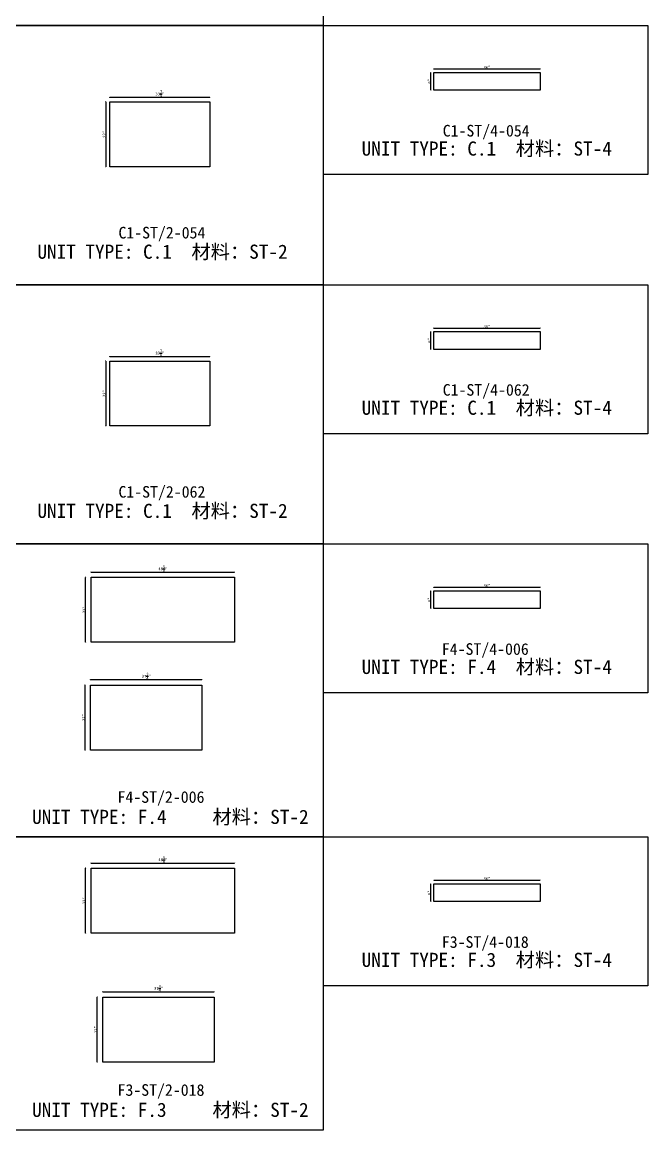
# Model space of a CAD drawing. Header units: millimetres. Extents: x -46966 to 138077, y -48408 to 2116.
# Drawn here: x 106279 to 111667, y -44982 to -35453 of the extents above; entities that cross this region are included whole.
import ezdxf
from ezdxf.enums import TextEntityAlignment as Align

# ---------------------------------------------------------------- set-up
doc = ezdxf.new("R2010")
doc.units = ezdxf.units.MM
doc.layers.add('PART_NUMBER', color=3, linetype='Continuous')
doc.styles.add('样式 1', font='')
doc.styles.get('样式 1').set_extended_font_data('NSimSun')
doc.dimstyles.new('副本 ISO-25', dxfattribs={"dimtxt": 25, "dimasz": 10, "dimexe": 1.5, "dimexo": 0.5, "dimtad": 1, "dimlfac": 0.03937, "dimlunit": 5, "dimtxsty": '样式 1', "dimblk": 'ARCHTICK', "dimcen": 2.5, "dimclrd": 256, "dimclrt": 1, "dimazin": 3, "dimtfac": 1, "dimtmove": 0, "dimatfit": 3, "dimfxlon": 1})

# ---------------------------------------------------------------- blocks, each defined once
blk = doc.blocks.new('_ArchTick')
at = {"color": 0, "linetype": 'ByBlock', "const_width": 0.15}
blk.add_lwpolyline([(-0.5, -0.5), (0.5, 0.5)], dxfattribs=at)
blk = doc.blocks.new('*D1846')
at = {"color": 0, "lineweight": -2, "transparency": 16777216}
for p, q in [((107035.3, -36099.9), (107035.3, -36097.4)), ((107895.7, -36099.9), (107895.7, -36097.4))]:
    blk.add_line(p, q, dxfattribs=at)
at = {"lineweight": -2, "transparency": 16777216}
blk.add_line((107035.3, -36098.9), (107895.7, -36098.9), dxfattribs=at)
at = {"layer": 'Defpoints', "color": 0, "transparency": 16777216}
for p in [(107895.7, -36098.9), (107035.3, -36138.3), (107895.7, -36138.3)]:
    blk.add_point(p, dxfattribs=at)
at = {"lineweight": -2, "transparency": 16777216, "xscale": 10, "yscale": 10, "zscale": 10, "rotation": 180}
blk.add_blockref('_ArchTick', (107035.3, -36098.9), dxfattribs=at)
at = {"lineweight": -2, "transparency": 16777216, "xscale": 10, "yscale": 10, "zscale": 10}
blk.add_blockref('_ArchTick', (107895.7, -36098.9), dxfattribs=at)
at = {"color": 1, "transparency": 16777216, "insert": (107465.5, -36069.8), "char_height": 25, "attachment_point": 5, "style": '样式 1'}
blk.add_mtext('\\A1;33{\\H1x;\\S7/8;}"', dxfattribs=at)
blk = doc.blocks.new('*D1847')
at = {"color": 0, "lineweight": -2, "transparency": 16777216}
for p, q in [((106999.6, -36138.3), (106997.1, -36138.3)), ((106999.6, -36697.1), (106997.1, -36697.1))]:
    blk.add_line(p, q, dxfattribs=at)
at = {"lineweight": -2, "transparency": 16777216}
blk.add_line((106998.6, -36138.3), (106998.6, -36697.1), dxfattribs=at)
at = {"layer": 'Defpoints', "color": 0, "transparency": 16777216}
for p in [(107035.3, -36138.3), (106998.6, -36697.1), (107035.3, -36697.1)]:
    blk.add_point(p, dxfattribs=at)
at = {"lineweight": -2, "transparency": 16777216, "xscale": 10, "yscale": 10, "zscale": 10}
for p, rotation in [((106998.6, -36138.3), 90), ((106998.6, -36697.1), 270)]:
    blk.add_blockref('_ArchTick', p, dxfattribs=dict(at, rotation=rotation))
at = {"color": 1, "transparency": 16777216, "insert": (106985.5, -36417.7), "char_height": 25, "attachment_point": 5, "rotation": 90, "style": '样式 1'}
blk.add_mtext('\\A1;22"', dxfattribs=at)
blk = doc.blocks.new('*D1848')
at = {"color": 0, "lineweight": -2, "transparency": 16777216}
for p, q in [((109824, -35855.7), (109824, -35853.2)), ((110738.4, -35855.7), (110738.4, -35853.2))]:
    blk.add_line(p, q, dxfattribs=at)
at = {"lineweight": -2, "transparency": 16777216}
blk.add_line((109824, -35854.7), (110738.4, -35854.7), dxfattribs=at)
at = {"layer": 'Defpoints', "color": 0, "transparency": 16777216}
for p in [(109824, -35885.6), (110738.4, -35854.7), (110738.4, -35885.6)]:
    blk.add_point(p, dxfattribs=at)
at = {"lineweight": -2, "transparency": 16777216, "xscale": 10, "yscale": 10, "zscale": 10, "rotation": 180}
blk.add_blockref('_ArchTick', (109824, -35854.7), dxfattribs=at)
at = {"lineweight": -2, "transparency": 16777216, "xscale": 10, "yscale": 10, "zscale": 10}
blk.add_blockref('_ArchTick', (110738.4, -35854.7), dxfattribs=at)
at = {"color": 1, "transparency": 16777216, "insert": (110281.2, -35841.6), "char_height": 25, "attachment_point": 5, "style": '样式 1'}
blk.add_mtext('\\A1;36"', dxfattribs=at)
blk = doc.blocks.new('*D1849')
at = {"color": 0, "lineweight": -2, "transparency": 16777216}
for p, q in [((109799.2, -35885.6), (109796.7, -35885.6)), ((109799.2, -36038), (109796.7, -36038))]:
    blk.add_line(p, q, dxfattribs=at)
at = {"lineweight": -2, "transparency": 16777216}
blk.add_line((109798.2, -36038), (109798.2, -35885.6), dxfattribs=at)
at = {"layer": 'Defpoints', "color": 0, "transparency": 16777216}
for p in [(109798.2, -35885.6), (109824, -35885.6), (109824, -36038)]:
    blk.add_point(p, dxfattribs=at)
at = {"lineweight": -2, "transparency": 16777216, "xscale": 10, "yscale": 10, "zscale": 10}
for p, rotation in [((109798.2, -35885.6), 90), ((109798.2, -36038), 270)]:
    blk.add_blockref('_ArchTick', p, dxfattribs=dict(at, rotation=rotation))
at = {"color": 1, "transparency": 16777216, "insert": (109785.1, -35961.8), "char_height": 25, "attachment_point": 5, "rotation": 90, "style": '样式 1'}
blk.add_mtext('\\A1;6"', dxfattribs=at)
blk = doc.blocks.new('*D1900')
at = {"color": 0, "lineweight": -2, "transparency": 16777216}
for p, q in [((107035.3, -38329.4), (107035.3, -38326.9)), ((107895.7, -38329.4), (107895.7, -38326.9))]:
    blk.add_line(p, q, dxfattribs=at)
at = {"lineweight": -2, "transparency": 16777216}
blk.add_line((107035.3, -38328.4), (107895.7, -38328.4), dxfattribs=at)
at = {"layer": 'Defpoints', "color": 0, "transparency": 16777216}
for p in [(107035.3, -38367.9), (107895.7, -38328.4), (107895.7, -38367.9)]:
    blk.add_point(p, dxfattribs=at)
at = {"lineweight": -2, "transparency": 16777216, "xscale": 10, "yscale": 10, "zscale": 10, "rotation": 180}
blk.add_blockref('_ArchTick', (107035.3, -38328.4), dxfattribs=at)
at = {"lineweight": -2, "transparency": 16777216, "xscale": 10, "yscale": 10, "zscale": 10}
blk.add_blockref('_ArchTick', (107895.7, -38328.4), dxfattribs=at)
at = {"color": 1, "transparency": 16777216, "insert": (107465.5, -38299.3), "char_height": 25, "attachment_point": 5, "style": '样式 1'}
blk.add_mtext('\\A1;33{\\H1x;\\S7/8;}"', dxfattribs=at)
blk = doc.blocks.new('*D1901')
at = {"color": 0, "lineweight": -2, "transparency": 16777216}
for p, q in [((106999.6, -38367.9), (106997.1, -38367.9)), ((106999.6, -38926.7), (106997.1, -38926.7))]:
    blk.add_line(p, q, dxfattribs=at)
at = {"lineweight": -2, "transparency": 16777216}
blk.add_line((106998.6, -38367.9), (106998.6, -38926.7), dxfattribs=at)
at = {"layer": 'Defpoints', "color": 0, "transparency": 16777216}
for p in [(107035.3, -38367.9), (106998.6, -38926.7), (107035.3, -38926.7)]:
    blk.add_point(p, dxfattribs=at)
at = {"lineweight": -2, "transparency": 16777216, "xscale": 10, "yscale": 10, "zscale": 10}
for p, rotation in [((106998.6, -38367.9), 90), ((106998.6, -38926.7), 270)]:
    blk.add_blockref('_ArchTick', p, dxfattribs=dict(at, rotation=rotation))
at = {"color": 1, "transparency": 16777216, "insert": (106985.5, -38647.3), "char_height": 25, "attachment_point": 5, "rotation": 90, "style": '样式 1'}
blk.add_mtext('\\A1;22"', dxfattribs=at)
blk = doc.blocks.new('*D1902')
at = {"color": 0, "lineweight": -2, "transparency": 16777216}
for p, q in [((109824, -38085.3), (109824, -38082.8)), ((110738.4, -38085.3), (110738.4, -38082.8))]:
    blk.add_line(p, q, dxfattribs=at)
at = {"lineweight": -2, "transparency": 16777216}
blk.add_line((109824, -38084.3), (110738.4, -38084.3), dxfattribs=at)
at = {"layer": 'Defpoints', "color": 0, "transparency": 16777216}
for p in [(109824, -38115.1), (110738.4, -38084.3), (110738.4, -38115.1)]:
    blk.add_point(p, dxfattribs=at)
at = {"lineweight": -2, "transparency": 16777216, "xscale": 10, "yscale": 10, "zscale": 10, "rotation": 180}
blk.add_blockref('_ArchTick', (109824, -38084.3), dxfattribs=at)
at = {"lineweight": -2, "transparency": 16777216, "xscale": 10, "yscale": 10, "zscale": 10}
blk.add_blockref('_ArchTick', (110738.4, -38084.3), dxfattribs=at)
at = {"color": 1, "transparency": 16777216, "insert": (110281.2, -38071.2), "char_height": 25, "attachment_point": 5, "style": '样式 1'}
blk.add_mtext('\\A1;36"', dxfattribs=at)
blk = doc.blocks.new('*D1903')
at = {"color": 0, "lineweight": -2, "transparency": 16777216}
for p, q in [((109799.2, -38115.1), (109796.7, -38115.1)), ((109799.2, -38267.5), (109796.7, -38267.5))]:
    blk.add_line(p, q, dxfattribs=at)
at = {"lineweight": -2, "transparency": 16777216}
blk.add_line((109798.2, -38267.5), (109798.2, -38115.1), dxfattribs=at)
at = {"layer": 'Defpoints', "color": 0, "transparency": 16777216}
for p in [(109798.2, -38115.1), (109824, -38115.1), (109824, -38267.5)]:
    blk.add_point(p, dxfattribs=at)
at = {"lineweight": -2, "transparency": 16777216, "xscale": 10, "yscale": 10, "zscale": 10}
for p, rotation in [((109798.2, -38115.1), 90), ((109798.2, -38267.5), 270)]:
    blk.add_blockref('_ArchTick', p, dxfattribs=dict(at, rotation=rotation))
at = {"color": 1, "transparency": 16777216, "insert": (109785.1, -38191.3), "char_height": 25, "attachment_point": 5, "rotation": 90, "style": '样式 1'}
blk.add_mtext('\\A1;6"', dxfattribs=at)
blk = doc.blocks.new('*D1910')
at = {"color": 0, "lineweight": -2, "transparency": 16777216}
for p, q in [((106873.9, -40185.1), (106873.9, -40182.6)), ((108109, -40185.1), (108109, -40182.6))]:
    blk.add_line(p, q, dxfattribs=at)
at = {"lineweight": -2, "transparency": 16777216}
blk.add_line((106873.9, -40184.1), (108109, -40184.1), dxfattribs=at)
at = {"layer": 'Defpoints', "color": 0, "transparency": 16777216}
for p in [(108109, -40184.1), (106873.9, -40228.7), (108109, -40228.7)]:
    blk.add_point(p, dxfattribs=at)
at = {"lineweight": -2, "transparency": 16777216, "xscale": 10, "yscale": 10, "zscale": 10, "rotation": 180}
blk.add_blockref('_ArchTick', (106873.9, -40184.1), dxfattribs=at)
at = {"lineweight": -2, "transparency": 16777216, "xscale": 10, "yscale": 10, "zscale": 10}
blk.add_blockref('_ArchTick', (108109, -40184.1), dxfattribs=at)
at = {"color": 1, "transparency": 16777216, "insert": (107491.4, -40155), "char_height": 25, "attachment_point": 5, "style": '样式 1'}
blk.add_mtext('\\A1;48{\\H1x;\\S5/8;}"', dxfattribs=at)
blk = doc.blocks.new('*D1911')
at = {"color": 0, "lineweight": -2, "transparency": 16777216}
for p, q in [((106827.1, -40228.7), (106824.6, -40228.7)), ((106827.1, -40787.5), (106824.6, -40787.5))]:
    blk.add_line(p, q, dxfattribs=at)
at = {"lineweight": -2, "transparency": 16777216}
blk.add_line((106826.1, -40787.5), (106826.1, -40228.7), dxfattribs=at)
at = {"layer": 'Defpoints', "color": 0, "transparency": 16777216}
for p in [(106826.1, -40228.7), (106873.9, -40228.7), (106873.9, -40787.5)]:
    blk.add_point(p, dxfattribs=at)
at = {"lineweight": -2, "transparency": 16777216, "xscale": 10, "yscale": 10, "zscale": 10}
for p, rotation in [((106826.1, -40228.7), 90), ((106826.1, -40787.5), 270)]:
    blk.add_blockref('_ArchTick', p, dxfattribs=dict(at, rotation=rotation))
at = {"color": 1, "transparency": 16777216, "insert": (106813, -40508.1), "char_height": 25, "attachment_point": 5, "rotation": 90, "style": '样式 1'}
blk.add_mtext('\\A1;22"', dxfattribs=at)
blk = doc.blocks.new('*D1912')
at = {"color": 0, "lineweight": -2, "transparency": 16777216}
for p, q in [((106868.9, -41109.6), (106868.9, -41107.1)), ((107827.8, -41109.6), (107827.8, -41107.1))]:
    blk.add_line(p, q, dxfattribs=at)
at = {"lineweight": -2, "transparency": 16777216}
blk.add_line((106868.9, -41108.6), (107827.8, -41108.6), dxfattribs=at)
at = {"layer": 'Defpoints', "color": 0, "transparency": 16777216}
for p in [(106868.9, -41155.4), (107827.8, -41108.6), (107827.8, -41155.4)]:
    blk.add_point(p, dxfattribs=at)
at = {"lineweight": -2, "transparency": 16777216, "xscale": 10, "yscale": 10, "zscale": 10, "rotation": 180}
blk.add_blockref('_ArchTick', (106868.9, -41108.6), dxfattribs=at)
at = {"lineweight": -2, "transparency": 16777216, "xscale": 10, "yscale": 10, "zscale": 10}
blk.add_blockref('_ArchTick', (107827.8, -41108.6), dxfattribs=at)
at = {"color": 1, "transparency": 16777216, "insert": (107348.3, -41079.5), "char_height": 25, "attachment_point": 5, "style": '样式 1'}
blk.add_mtext('\\A1;37{\\H1x;\\S3/4;}"', dxfattribs=at)
blk = doc.blocks.new('*D1913')
at = {"color": 0, "lineweight": -2, "transparency": 16777216}
for p, q in [((106821.8, -41155.4), (106819.3, -41155.4)), ((106821.8, -41714.2), (106819.3, -41714.2))]:
    blk.add_line(p, q, dxfattribs=at)
at = {"lineweight": -2, "transparency": 16777216}
blk.add_line((106820.8, -41714.2), (106820.8, -41155.4), dxfattribs=at)
at = {"layer": 'Defpoints', "color": 0, "transparency": 16777216}
for p in [(106820.8, -41155.4), (106868.9, -41155.4), (106868.9, -41714.2)]:
    blk.add_point(p, dxfattribs=at)
at = {"lineweight": -2, "transparency": 16777216, "xscale": 10, "yscale": 10, "zscale": 10}
for p, rotation in [((106820.8, -41155.4), 90), ((106820.8, -41714.2), 270)]:
    blk.add_blockref('_ArchTick', p, dxfattribs=dict(at, rotation=rotation))
at = {"color": 1, "transparency": 16777216, "insert": (106807.7, -41434.8), "char_height": 25, "attachment_point": 5, "rotation": 90, "style": '样式 1'}
blk.add_mtext('\\A1;22"', dxfattribs=at)
blk = doc.blocks.new('*D1914')
at = {"color": 0, "lineweight": -2, "transparency": 16777216}
for p, q in [((109824, -40314.9), (109824, -40312.4)), ((110738.4, -40314.9), (110738.4, -40312.4))]:
    blk.add_line(p, q, dxfattribs=at)
at = {"lineweight": -2, "transparency": 16777216}
blk.add_line((109824, -40313.9), (110738.4, -40313.9), dxfattribs=at)
at = {"layer": 'Defpoints', "color": 0, "transparency": 16777216}
for p in [(109824, -40344.7), (110738.4, -40313.9), (110738.4, -40344.7)]:
    blk.add_point(p, dxfattribs=at)
at = {"lineweight": -2, "transparency": 16777216, "xscale": 10, "yscale": 10, "zscale": 10, "rotation": 180}
blk.add_blockref('_ArchTick', (109824, -40313.9), dxfattribs=at)
at = {"lineweight": -2, "transparency": 16777216, "xscale": 10, "yscale": 10, "zscale": 10}
blk.add_blockref('_ArchTick', (110738.4, -40313.9), dxfattribs=at)
at = {"color": 1, "transparency": 16777216, "insert": (110281.2, -40300.7), "char_height": 25, "attachment_point": 5, "style": '样式 1'}
blk.add_mtext('\\A1;36"', dxfattribs=at)
blk = doc.blocks.new('*D1915')
at = {"color": 0, "lineweight": -2, "transparency": 16777216}
for p, q in [((109799.2, -40344.7), (109796.7, -40344.7)), ((109799.2, -40497.1), (109796.7, -40497.1))]:
    blk.add_line(p, q, dxfattribs=at)
at = {"lineweight": -2, "transparency": 16777216}
blk.add_line((109798.2, -40497.1), (109798.2, -40344.7), dxfattribs=at)
at = {"layer": 'Defpoints', "color": 0, "transparency": 16777216}
for p in [(109798.2, -40344.7), (109824, -40344.7), (109824, -40497.1)]:
    blk.add_point(p, dxfattribs=at)
at = {"lineweight": -2, "transparency": 16777216, "xscale": 10, "yscale": 10, "zscale": 10}
for p, rotation in [((109798.2, -40344.7), 90), ((109798.2, -40497.1), 270)]:
    blk.add_blockref('_ArchTick', p, dxfattribs=dict(at, rotation=rotation))
at = {"color": 1, "transparency": 16777216, "insert": (109785.1, -40420.9), "char_height": 25, "attachment_point": 5, "rotation": 90, "style": '样式 1'}
blk.add_mtext('\\A1;6"', dxfattribs=at)
blk = doc.blocks.new('*D1923')
at = {"color": 0, "lineweight": -2, "transparency": 16777216}
for p, q in [((106873.9, -42687.8), (106873.9, -42685.3)), ((108109, -42687.8), (108109, -42685.3))]:
    blk.add_line(p, q, dxfattribs=at)
at = {"lineweight": -2, "transparency": 16777216}
blk.add_line((106873.9, -42686.8), (108109, -42686.8), dxfattribs=at)
at = {"layer": 'Defpoints', "color": 0, "transparency": 16777216}
for p in [(108109, -42686.8), (106873.9, -42731.4), (108109, -42731.4)]:
    blk.add_point(p, dxfattribs=at)
at = {"lineweight": -2, "transparency": 16777216, "xscale": 10, "yscale": 10, "zscale": 10, "rotation": 180}
blk.add_blockref('_ArchTick', (106873.9, -42686.8), dxfattribs=at)
at = {"lineweight": -2, "transparency": 16777216, "xscale": 10, "yscale": 10, "zscale": 10}
blk.add_blockref('_ArchTick', (108109, -42686.8), dxfattribs=at)
at = {"color": 1, "transparency": 16777216, "insert": (107491.4, -42657.7), "char_height": 25, "attachment_point": 5, "style": '样式 1'}
blk.add_mtext('\\A1;48{\\H1x;\\S5/8;}"', dxfattribs=at)
blk = doc.blocks.new('*D1924')
at = {"color": 0, "lineweight": -2, "transparency": 16777216}
for p, q in [((106827.1, -42731.4), (106824.6, -42731.4)), ((106827.1, -43290.2), (106824.6, -43290.2))]:
    blk.add_line(p, q, dxfattribs=at)
at = {"lineweight": -2, "transparency": 16777216}
blk.add_line((106826.1, -43290.2), (106826.1, -42731.4), dxfattribs=at)
at = {"layer": 'Defpoints', "color": 0, "transparency": 16777216}
for p in [(106826.1, -42731.4), (106873.9, -42731.4), (106873.9, -43290.2)]:
    blk.add_point(p, dxfattribs=at)
at = {"lineweight": -2, "transparency": 16777216, "xscale": 10, "yscale": 10, "zscale": 10}
for p, rotation in [((106826.1, -42731.4), 90), ((106826.1, -43290.2), 270)]:
    blk.add_blockref('_ArchTick', p, dxfattribs=dict(at, rotation=rotation))
at = {"color": 1, "transparency": 16777216, "insert": (106813, -43010.8), "char_height": 25, "attachment_point": 5, "rotation": 90, "style": '样式 1'}
blk.add_mtext('\\A1;22"', dxfattribs=at)
blk = doc.blocks.new('*D1925')
at = {"color": 0, "lineweight": -2, "transparency": 16777216}
for p, q in [((106974.4, -43795.1), (106974.4, -43792.6)), ((107933.3, -43795.1), (107933.3, -43792.6))]:
    blk.add_line(p, q, dxfattribs=at)
at = {"lineweight": -2, "transparency": 16777216}
blk.add_line((106974.4, -43794.1), (107933.3, -43794.1), dxfattribs=at)
at = {"layer": 'Defpoints', "color": 0, "transparency": 16777216}
for p in [(107933.3, -43794.1), (106974.4, -43840.9), (107933.3, -43840.9)]:
    blk.add_point(p, dxfattribs=at)
at = {"lineweight": -2, "transparency": 16777216, "xscale": 10, "yscale": 10, "zscale": 10, "rotation": 180}
blk.add_blockref('_ArchTick', (106974.4, -43794.1), dxfattribs=at)
at = {"lineweight": -2, "transparency": 16777216, "xscale": 10, "yscale": 10, "zscale": 10}
blk.add_blockref('_ArchTick', (107933.3, -43794.1), dxfattribs=at)
at = {"color": 1, "transparency": 16777216, "insert": (107453.9, -43765), "char_height": 25, "attachment_point": 5, "style": '样式 1'}
blk.add_mtext('\\A1;37{\\H1x;\\S3/4;}"', dxfattribs=at)
blk = doc.blocks.new('*D1926')
at = {"color": 0, "lineweight": -2, "transparency": 16777216}
for p, q in [((106927.3, -43840.9), (106924.8, -43840.9)), ((106927.3, -44399.7), (106924.8, -44399.7))]:
    blk.add_line(p, q, dxfattribs=at)
at = {"lineweight": -2, "transparency": 16777216}
blk.add_line((106926.3, -44399.7), (106926.3, -43840.9), dxfattribs=at)
at = {"layer": 'Defpoints', "color": 0, "transparency": 16777216}
for p in [(106926.3, -43840.9), (106974.4, -43840.9), (106974.4, -44399.7)]:
    blk.add_point(p, dxfattribs=at)
at = {"lineweight": -2, "transparency": 16777216, "xscale": 10, "yscale": 10, "zscale": 10}
for p, rotation in [((106926.3, -43840.9), 90), ((106926.3, -44399.7), 270)]:
    blk.add_blockref('_ArchTick', p, dxfattribs=dict(at, rotation=rotation))
at = {"color": 1, "transparency": 16777216, "insert": (106913.2, -44120.3), "char_height": 25, "attachment_point": 5, "rotation": 90, "style": '样式 1'}
blk.add_mtext('\\A1;22"', dxfattribs=at)
blk = doc.blocks.new('*D1927')
at = {"color": 0, "lineweight": -2, "transparency": 16777216}
for p, q in [((109824, -42835.3), (109824, -42832.8)), ((110738.4, -42835.3), (110738.4, -42832.8))]:
    blk.add_line(p, q, dxfattribs=at)
at = {"lineweight": -2, "transparency": 16777216}
blk.add_line((109824, -42834.3), (110738.4, -42834.3), dxfattribs=at)
at = {"layer": 'Defpoints', "color": 0, "transparency": 16777216}
for p in [(109824, -42865.1), (110738.4, -42834.3), (110738.4, -42865.1)]:
    blk.add_point(p, dxfattribs=at)
at = {"lineweight": -2, "transparency": 16777216, "xscale": 10, "yscale": 10, "zscale": 10, "rotation": 180}
blk.add_blockref('_ArchTick', (109824, -42834.3), dxfattribs=at)
at = {"lineweight": -2, "transparency": 16777216, "xscale": 10, "yscale": 10, "zscale": 10}
blk.add_blockref('_ArchTick', (110738.4, -42834.3), dxfattribs=at)
at = {"color": 1, "transparency": 16777216, "insert": (110281.2, -42821.2), "char_height": 25, "attachment_point": 5, "style": '样式 1'}
blk.add_mtext('\\A1;36"', dxfattribs=at)
blk = doc.blocks.new('*D1928')
at = {"color": 0, "lineweight": -2, "transparency": 16777216}
for p, q in [((109799.2, -42865.1), (109796.7, -42865.1)), ((109799.2, -43017.5), (109796.7, -43017.5))]:
    blk.add_line(p, q, dxfattribs=at)
at = {"lineweight": -2, "transparency": 16777216}
blk.add_line((109798.2, -43017.5), (109798.2, -42865.1), dxfattribs=at)
at = {"layer": 'Defpoints', "color": 0, "transparency": 16777216}
for p in [(109798.2, -42865.1), (109824, -42865.1), (109824, -43017.5)]:
    blk.add_point(p, dxfattribs=at)
at = {"lineweight": -2, "transparency": 16777216, "xscale": 10, "yscale": 10, "zscale": 10}
for p, rotation in [((109798.2, -42865.1), 90), ((109798.2, -43017.5), 270)]:
    blk.add_blockref('_ArchTick', p, dxfattribs=dict(at, rotation=rotation))
at = {"color": 1, "transparency": 16777216, "insert": (109785.1, -42941.3), "char_height": 25, "attachment_point": 5, "rotation": 90, "style": '样式 1'}
blk.add_mtext('\\A1;6"', dxfattribs=at)

msp = doc.modelspace()

# ---------------------------------------------------------------- linework, layer by layer
at = {"color": 1}
for points in [[(106082.853, -35481.834), (108874.727, -35481.834), (108874.727, -32199.777), (106082.853, -32199.777)], [(106082.853, -37711.401), (108874.727, -37711.401), (108874.727, -35481.834), (106082.853, -35481.834)], [(108874.727, -35481.834), (111666.602, -35481.834), (111666.602, -36764.231), (108874.727, -36764.231)], [(106082.853, -39940.968), (108874.727, -39940.968), (108874.727, -37711.401), (106082.853, -37711.401)], [(108874.727, -37711.401), (111666.602, -37711.401), (111666.602, -38993.799), (108874.727, -38993.799)], [(106082.853, -42461.386), (108874.727, -42461.386), (108874.727, -39940.968), (106082.853, -39940.968)], [(108874.727, -39940.968), (111666.602, -39940.968), (111666.602, -41223.366), (108874.727, -41223.366)], [(106082.853, -44981.804), (108874.727, -44981.804), (108874.727, -42461.386), (106082.853, -42461.386)], [(108874.727, -42461.386), (111666.602, -42461.386), (111666.602, -43743.784), (108874.727, -43743.784)]]:
    msp.add_lwpolyline(points, close=True, dxfattribs=at)
for points in [[(109824.046, -35885.57), (110738.446, -35885.57), (110738.446, -36037.97), (109824.046, -36037.97)], [(107035.252, -36138.302), (107895.677, -36138.302), (107895.677, -36697.102), (107035.252, -36697.102)], [(109824.046, -38115.137), (110738.446, -38115.137), (110738.446, -38267.537), (109824.046, -38267.537)], [(107035.252, -38367.869), (107895.677, -38367.869), (107895.677, -38926.669), (107035.252, -38926.669)], [(106873.893, -40228.664), (108108.968, -40228.664), (108108.968, -40787.464), (106873.893, -40787.464)], [(109824.046, -40344.705), (110738.446, -40344.705), (110738.446, -40497.105), (109824.046, -40497.105)], [(106868.917, -41155.425), (107827.767, -41155.425), (107827.767, -41714.225), (106868.917, -41714.225)], [(106873.893, -42731.365), (108108.968, -42731.365), (108108.968, -43290.165), (106873.893, -43290.165)], [(109824.046, -42865.123), (110738.446, -42865.123), (110738.446, -43017.523), (109824.046, -43017.523)], [(106974.437, -43840.949), (107933.287, -43840.949), (107933.287, -44399.749), (106974.437, -44399.749)]]:
    msp.add_lwpolyline(points, close=True)

# ---------------------------------------------------------------- texts
at = {"style": '样式 1'}
for s, p in [('UNIT TYPE: C.1', (109202.355, -36600.727)), ('材料：ST-4', (110528.636, -36600.727)), ('材料：ST-2', (107736.762, -37487.905)), ('UNIT TYPE: C.1', (106410.481, -37487.905)), ('UNIT TYPE: C.1', (109202.355, -38830.294)), ('材料：ST-4', (110528.636, -38830.294)), ('UNIT TYPE: C.1', (106410.481, -39717.473)), ('材料：ST-2', (107736.762, -39717.473)), ('UNIT TYPE: F.4', (109202.355, -41059.862)), ('材料：ST-4', (110528.636, -41059.862)), ('材料：ST-2', (107917.564, -42350.03)), ('UNIT TYPE: F.4', (106364.839, -42350.03)), ('材料：ST-4', (110528.636, -43580.28)), ('UNIT TYPE: F.3', (109202.355, -43580.28)), ('UNIT TYPE: F.3', (106364.839, -44870.448)), ('材料：ST-2', (107917.564, -44870.448))]:
    msp.add_text(s, height=121.5865, dxfattribs=at).set_placement(p)
at = {"layer": 'PART_NUMBER', "color": 3, "style": '样式 1'}
for s, p in [('C1-ST/4-054', (110274.591, -36386.4)), ('C1-ST/2-054', (107482.717, -37263.57)), ('C1-ST/4-062', (110274.591, -38615.968)), ('C1-ST/2-062', (107482.717, -39493.137)), ('F4-ST/4-006', (110266.815, -40845.535)), ('F4-ST/2-006', (107474.94, -42118.555)), ('F3-ST/4-018', (110266.815, -43365.953)), ('F3-ST/2-018', (107474.94, -44638.974))]:
    msp.add_text(s, height=100, dxfattribs=at).set_placement(p, align=Align.MIDDLE_CENTER)

# ---------------------------------------------------------------- dimensions: what is measured, and where the dimension line sits
for base, p1, p2, picture, middle in [((110738.446, -35854.734), (109824.046, -35885.57), (110738.446, -35885.57), '*D1848', (110281.246, -35841.609)), ((107895.677, -36098.875), (107035.252, -36138.302), (107895.677, -36138.302), '*D1846', (107465.464, -36069.782)), ((110738.446, -38084.302), (109824.046, -38115.137), (110738.446, -38115.137), '*D1902', (110281.246, -38071.177)), ((107895.677, -38328.442), (107035.252, -38367.869), (107895.677, -38367.869), '*D1900', (107465.464, -38299.349)), ((108108.968, -40184.135), (106873.893, -40228.664), (108108.968, -40228.664), '*D1910', (107491.43, -40155.042)), ((110738.446, -40313.869), (109824.046, -40344.705), (110738.446, -40344.705), '*D1914', (110281.246, -40300.744)), ((107827.767, -41108.568), (106868.917, -41155.425), (107827.767, -41155.425), '*D1912', (107348.342, -41079.475)), ((108108.968, -42686.836), (106873.893, -42731.365), (108108.968, -42731.365), '*D1923', (107491.43, -42657.743)), ((110738.446, -42834.287), (109824.046, -42865.123), (110738.446, -42865.123), '*D1927', (110281.246, -42821.162)), ((107933.287, -43794.092), (106974.437, -43840.949), (107933.287, -43840.949), '*D1925', (107453.862, -43764.999))]:
    dim = msp.add_linear_dim(base=base, p1=p1, p2=p2, dimstyle='副本 ISO-25')
    dim.commit()
    dim.dimension.update_dxf_attribs({"geometry": picture, "text_midpoint": middle})
for base, p1, p2, picture, middle in [((109798.212, -35885.57), (109824.046, -36037.97), (109824.046, -35885.57), '*D1849', (109785.087, -35961.77)), ((106998.606, -36697.102), (107035.252, -36138.302), (107035.252, -36697.102), '*D1847', (106985.481, -36417.702)), ((109798.212, -38115.137), (109824.046, -38267.537), (109824.046, -38115.137), '*D1903', (109785.087, -38191.337)), ((106998.606, -38926.669), (107035.252, -38367.869), (107035.252, -38926.669), '*D1901', (106985.481, -38647.269)), ((106826.129, -40228.664), (106873.893, -40787.464), (106873.893, -40228.664), '*D1911', (106813.004, -40508.064)), ((109798.212, -40344.705), (109824.046, -40497.105), (109824.046, -40344.705), '*D1915', (109785.087, -40420.905)), ((106820.808, -41155.425), (106868.917, -41714.225), (106868.917, -41155.425), '*D1913', (106807.683, -41434.825)), ((106826.129, -42731.365), (106873.893, -43290.165), (106873.893, -42731.365), '*D1924', (106813.004, -43010.765)), ((109798.212, -42865.123), (109824.046, -43017.523), (109824.046, -42865.123), '*D1928', (109785.087, -42941.323)), ((106926.329, -43840.949), (106974.437, -44399.749), (106974.437, -43840.949), '*D1926', (106913.204, -44120.349))]:
    dim = msp.add_linear_dim(base=base, p1=p1, p2=p2, angle=90, dimstyle='副本 ISO-25')
    dim.commit()
    dim.dimension.update_dxf_attribs({"geometry": picture, "text_midpoint": middle})

doc.saveas('drawing.dxf')
